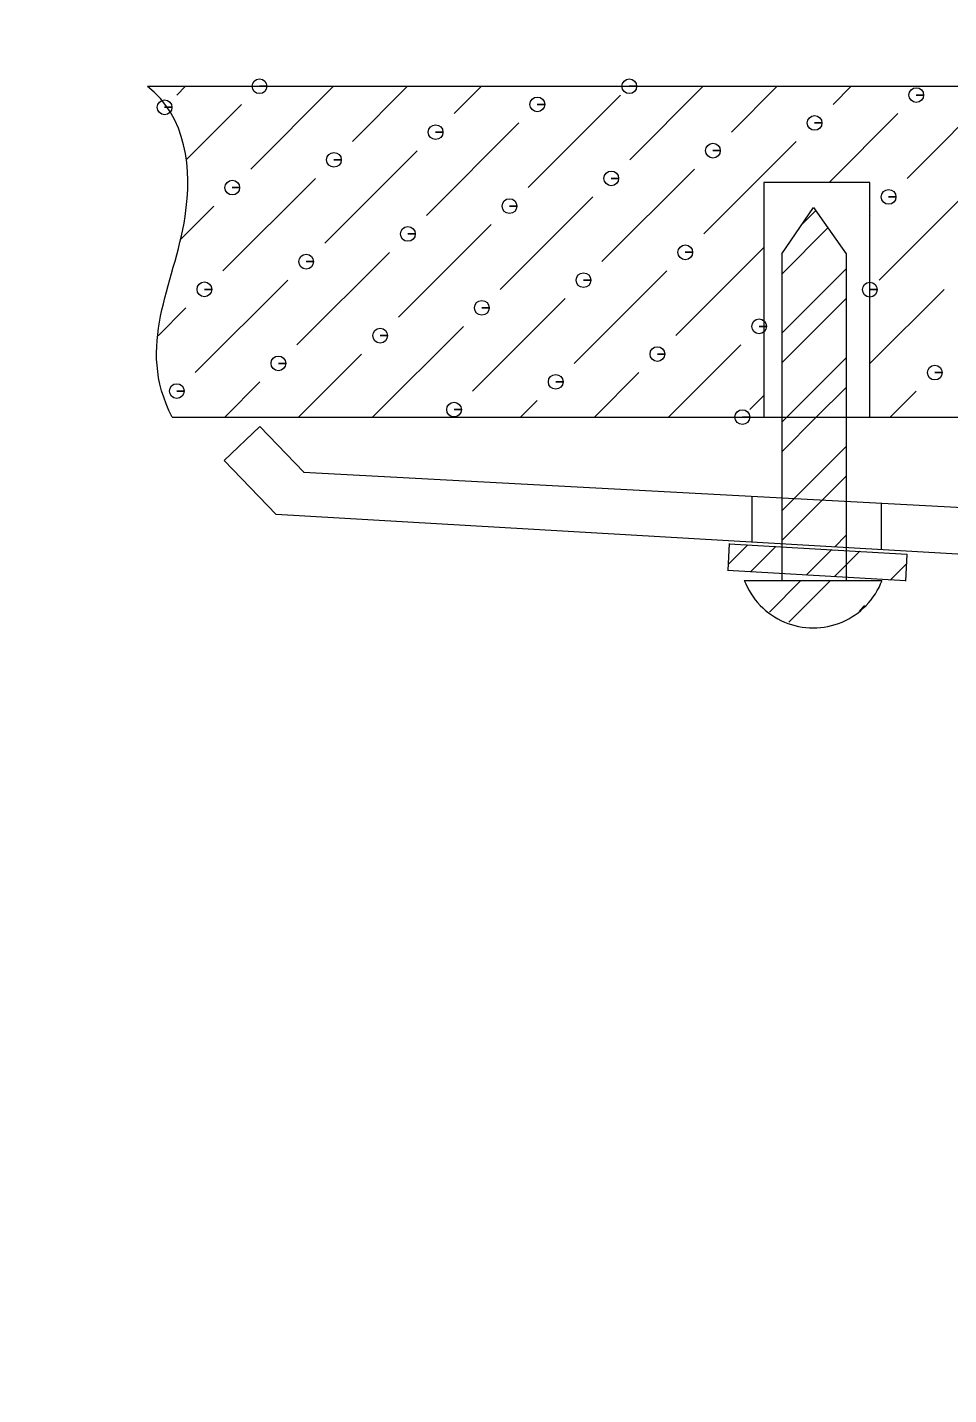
# Model space of a CAD drawing. Header units: millimetres. Extents: x 217 to 1740, y 261 to 1330.
# Drawn here: x 1253.21 to 1280.29, y 719.73 to 759.9 of the extents above; entities that cross this region are included whole.
import ezdxf

# ---------------------------------------------------------------- set-up
doc = ezdxf.new("R2010")
doc.units = ezdxf.units.MM
doc.layers.add('尺寸標注', color=1, linetype='Continuous', lineweight=30)
doc.layers.add('細實線', color=1, linetype='Continuous', lineweight=13)
doc.styles.add('DIM', font='txt.shx', dxfattribs={"width": 0.7, "bigfont": 'chineset.shx'})
doc.dimstyles.new('mm+in(开孔纸尺寸)', dxfattribs={"dimscale": 3, "dimtxt": 3.8, "dimasz": 2, "dimexe": 1.25, "dimexo": 0.625, "dimgap": 2, "dimtad": 1, "dimtxsty": 'DIM', "dimcen": 0, "dimclrd": 256, "dimclre": 256, "dimclrt": 3, "dimadec": 0, "dimazin": 0, "dimtfac": 1, "dimtmove": 0, "dimatfit": 1, "dimfxl": 1, "dimlwd": -1, "dimarcsym": 0})

# ---------------------------------------------------------------- blocks, each defined once
blk = doc.blocks.new('*D32')
at = {"layer": 'Defpoints', "color": 0}
for p in [(1393.921, 906.259), (634.54, 906.095), (1393.921, 506.795)]:
    blk.add_point(p, dxfattribs=at)
at = {"layer": '尺寸標注', "lineweight": -2}
for p, q in [((634.54, 904.22), (634.54, 503.045)), ((1393.921, 904.384), (1393.921, 503.045))]:
    blk.add_line(p, q, dxfattribs=at)
at = {"layer": '尺寸標注'}
blk.add_line((640.54, 506.795), (1387.921, 506.795), dxfattribs=at)
for points in [[(640.54, 507.795), (640.54, 505.795), (634.54, 506.795)], [(1387.921, 505.795), (1387.921, 507.795), (1393.921, 506.795)]]:
    blk.add_solid(points, dxfattribs=at)
at = {"layer": '尺寸標注', "color": 3, "insert": (1014.231, 519.445), "char_height": 11.4, "attachment_point": 5, "style": 'DIM'}
blk.add_mtext('759,38mm [29 7/8"]', dxfattribs=at)
blk = doc.blocks.new('*D33')
at = {"layer": 'Defpoints', "color": 0}
for p in [(1387.567, 906.476), (640.89, 906.095), (1387.567, 549.295)]:
    blk.add_point(p, dxfattribs=at)
at = {"layer": '尺寸標注', "lineweight": -2}
for p, q in [((1387.567, 904.601), (1387.567, 545.545)), ((640.89, 904.22), (640.89, 545.545))]:
    blk.add_line(p, q, dxfattribs=at)
at = {"layer": '尺寸標注'}
blk.add_line((646.89, 549.295), (1381.567, 549.295), dxfattribs=at)
for points in [[(646.89, 550.295), (646.89, 548.295), (640.89, 549.295)], [(1381.567, 548.295), (1381.567, 550.295), (1387.567, 549.295)]]:
    blk.add_solid(points, dxfattribs=at)
at = {"layer": '尺寸標注', "color": 3, "insert": (1013.044, 561.945), "char_height": 11.4, "attachment_point": 5, "style": 'DIM'}
blk.add_mtext('746,68mm [29 3/8"]', dxfattribs=at)
blk = doc.blocks.new('*D41')
at = {"layer": 'Defpoints', "color": 0}
for p in [(1381.22, 906.255), (647.24, 906.036), (1381.22, 599.295)]:
    blk.add_point(p, dxfattribs=at)
at = {"layer": '尺寸標注', "lineweight": -2}
for p, q in [((647.24, 904.161), (647.24, 595.545)), ((1381.22, 904.38), (1381.22, 595.545))]:
    blk.add_line(p, q, dxfattribs=at)
at = {"layer": '尺寸標注'}
blk.add_line((653.24, 599.295), (1375.22, 599.295), dxfattribs=at)
for points in [[(653.24, 600.295), (653.24, 598.295), (647.24, 599.295)], [(1375.22, 598.295), (1375.22, 600.295), (1381.22, 599.295)]]:
    blk.add_solid(points, dxfattribs=at)
at = {"layer": '尺寸標注', "color": 3, "insert": (1014.23, 611.945), "char_height": 11.4, "attachment_point": 5, "style": 'DIM'}
blk.add_mtext('733,98mm [28 7/8"]', dxfattribs=at)
blk = doc.blocks.new('*D49')
at = {"layer": 'Defpoints', "color": 0}
for p in [(1226.941, 1090.241), (1227.274, 665.941), (1520.823, 665.941)]:
    blk.add_point(p, dxfattribs=at)
at = {"layer": '尺寸標注', "lineweight": -2}
for p, q in [((1228.816, 1090.241), (1524.573, 1090.241)), ((1229.149, 665.941), (1524.573, 665.941))]:
    blk.add_line(p, q, dxfattribs=at)
at = {"layer": '尺寸標注'}
blk.add_line((1520.823, 1084.241), (1520.823, 671.941), dxfattribs=at)
for points in [[(1521.823, 1084.241), (1519.823, 1084.241), (1520.823, 1090.241)], [(1519.823, 671.941), (1521.823, 671.941), (1520.823, 665.941)]]:
    blk.add_solid(points, dxfattribs=at)
at = {"layer": '尺寸標注', "color": 3, "insert": (1508.173, 878.091), "char_height": 11.4, "attachment_point": 5, "rotation": 90, "style": 'DIM'}
blk.add_mtext('424,3mm [16 11/16"]', dxfattribs=at)
blk = doc.blocks.new('*D52')
at = {"layer": 'Defpoints', "color": 0}
for p in [(1226.941, 1077.541), (1225.637, 678.641), (1447.823, 678.641)]:
    blk.add_point(p, dxfattribs=at)
at = {"layer": '尺寸標注', "lineweight": -2}
for p, q in [((1228.816, 1077.541), (1451.573, 1077.541)), ((1227.512, 678.641), (1451.573, 678.641))]:
    blk.add_line(p, q, dxfattribs=at)
at = {"layer": '尺寸標注'}
blk.add_line((1447.823, 1071.541), (1447.823, 684.641), dxfattribs=at)
for points in [[(1448.823, 1071.541), (1446.823, 1071.541), (1447.823, 1077.541)], [(1446.823, 684.641), (1448.823, 684.641), (1447.823, 678.641)]]:
    blk.add_solid(points, dxfattribs=at)
at = {"layer": '尺寸標注', "color": 3, "insert": (1435.173, 878.091), "char_height": 11.4, "attachment_point": 5, "rotation": 90, "style": 'DIM'}
blk.add_mtext('398,9mm [15 11/16"]', dxfattribs=at)
blk = doc.blocks.new('*D53')
at = {"layer": 'Defpoints', "color": 0}
for p in [(1226.941, 1083.891), (1225.633, 672.291), (1490.323, 672.291)]:
    blk.add_point(p, dxfattribs=at)
at = {"layer": '尺寸標注', "lineweight": -2}
for p, q in [((1228.816, 1083.891), (1494.073, 1083.891)), ((1227.508, 672.291), (1494.073, 672.291))]:
    blk.add_line(p, q, dxfattribs=at)
at = {"layer": '尺寸標注'}
blk.add_line((1490.323, 1077.891), (1490.323, 678.291), dxfattribs=at)
for points in [[(1491.323, 1077.891), (1489.323, 1077.891), (1490.323, 1083.891)], [(1489.323, 678.291), (1491.323, 678.291), (1490.323, 672.291)]]:
    blk.add_solid(points, dxfattribs=at)
at = {"layer": '尺寸標注', "color": 3, "insert": (1477.673, 878.091), "char_height": 11.4, "attachment_point": 5, "rotation": 90, "style": 'DIM'}
blk.add_mtext('411,6mm [16 3/16"]', dxfattribs=at)

msp = doc.modelspace()

# ---------------------------------------------------------------- linework, layer by layer
at = {"layer": '細實線'}
for points, knots in [([(1260.034, 758.166), (1260.034, 758.166), (1260.251, 758.166), (1260.251, 758.166), (1260.251, 758.166), (1260.251, 758.286), (1260.153, 758.383), (1260.034, 758.383), (1260.034, 758.383), (1259.914, 758.383), (1259.817, 758.286), (1259.817, 758.166), (1259.817, 758.166), (1259.817, 758.047), (1259.914, 757.95), (1260.034, 757.95), (1260.034, 757.95), (1260.153, 757.95), (1260.251, 758.047), (1260.251, 758.166), (1260.251, 758.166), (1260.251, 758.166), (1260.034, 758.166), (1260.034, 758.166)], [0, 0, 0, 0, 0.142857, 0.142857, 0.142857, 0.142857, 0.285714, 0.285714, 0.285714, 0.285714, 0.428571, 0.428571, 0.428571, 0.428571, 0.571429, 0.571429, 0.571429, 0.571429, 0.714286, 0.714286, 0.714286, 0.714286, 1, 1, 1, 1]), ([(1270.902, 758.166), (1270.902, 758.166), (1271.119, 758.166), (1271.119, 758.166), (1271.119, 758.166), (1271.119, 758.286), (1271.022, 758.383), (1270.902, 758.383), (1270.902, 758.383), (1270.783, 758.383), (1270.686, 758.286), (1270.686, 758.166), (1270.686, 758.166), (1270.686, 758.047), (1270.783, 757.95), (1270.902, 757.95), (1270.902, 757.95), (1271.022, 757.95), (1271.119, 758.047), (1271.119, 758.166), (1271.119, 758.166), (1271.119, 758.166), (1270.902, 758.166), (1270.902, 758.166)], [0, 0, 0, 0, 0.142857, 0.142857, 0.142857, 0.142857, 0.285714, 0.285714, 0.285714, 0.285714, 0.428571, 0.428571, 0.428571, 0.428571, 0.571429, 0.571429, 0.571429, 0.571429, 0.714286, 0.714286, 0.714286, 0.714286, 1, 1, 1, 1]), ([(1257.47, 748.447), (1256.374, 750.557), (1257.532, 752.296), (1257.848, 754.337), (1257.848, 754.337), (1258.065, 755.738), (1257.882, 757.283), (1256.74, 758.163)], [0, 0, 0, 0, 0.333333, 0.333333, 0.333333, 0.333333, 1, 1, 1, 1]), ([(1279.337, 757.908), (1279.337, 757.908), (1279.554, 757.908), (1279.554, 757.908), (1279.554, 757.908), (1279.554, 758.027), (1279.457, 758.124), (1279.337, 758.124), (1279.337, 758.124), (1279.218, 758.124), (1279.121, 758.027), (1279.121, 757.908), (1279.121, 757.908), (1279.121, 757.788), (1279.218, 757.691), (1279.337, 757.691), (1279.337, 757.691), (1279.457, 757.691), (1279.554, 757.788), (1279.554, 757.908), (1279.554, 757.908), (1279.554, 757.908), (1279.337, 757.908), (1279.337, 757.908)], [0, 0, 0, 0, 0.142857, 0.142857, 0.142857, 0.142857, 0.285714, 0.285714, 0.285714, 0.285714, 0.428571, 0.428571, 0.428571, 0.428571, 0.571429, 0.571429, 0.571429, 0.571429, 0.714286, 0.714286, 0.714286, 0.714286, 1, 1, 1, 1]), ([(1257.244, 757.549), (1257.244, 757.549), (1257.461, 757.549), (1257.461, 757.549), (1257.461, 757.549), (1257.461, 757.668), (1257.364, 757.766), (1257.244, 757.766), (1257.244, 757.766), (1257.125, 757.766), (1257.028, 757.668), (1257.028, 757.549), (1257.028, 757.549), (1257.028, 757.429), (1257.125, 757.332), (1257.244, 757.332), (1257.244, 757.332), (1257.364, 757.332), (1257.461, 757.429), (1257.461, 757.549), (1257.461, 757.549), (1257.461, 757.549), (1257.244, 757.549), (1257.244, 757.549)], [0, 0, 0, 0, 0.142857, 0.142857, 0.142857, 0.142857, 0.285714, 0.285714, 0.285714, 0.285714, 0.428571, 0.428571, 0.428571, 0.428571, 0.571429, 0.571429, 0.571429, 0.571429, 0.714286, 0.714286, 0.714286, 0.714286, 1, 1, 1, 1]), ([(1268.199, 757.635), (1268.199, 757.635), (1268.416, 757.635), (1268.416, 757.635), (1268.416, 757.635), (1268.416, 757.755), (1268.319, 757.852), (1268.199, 757.852), (1268.199, 757.852), (1268.08, 757.852), (1267.982, 757.755), (1267.982, 757.635), (1267.982, 757.635), (1267.982, 757.516), (1268.08, 757.418), (1268.199, 757.418), (1268.199, 757.418), (1268.319, 757.418), (1268.416, 757.516), (1268.416, 757.635), (1268.416, 757.635), (1268.416, 757.635), (1268.199, 757.635), (1268.199, 757.635)], [0, 0, 0, 0, 0.142857, 0.142857, 0.142857, 0.142857, 0.285714, 0.285714, 0.285714, 0.285714, 0.428571, 0.428571, 0.428571, 0.428571, 0.571429, 0.571429, 0.571429, 0.571429, 0.714286, 0.714286, 0.714286, 0.714286, 1, 1, 1, 1]), ([(1276.348, 757.091), (1276.348, 757.091), (1276.565, 757.091), (1276.565, 757.091), (1276.565, 757.091), (1276.565, 757.211), (1276.468, 757.308), (1276.348, 757.308), (1276.348, 757.308), (1276.229, 757.308), (1276.132, 757.211), (1276.132, 757.091), (1276.132, 757.091), (1276.132, 756.972), (1276.229, 756.874), (1276.348, 756.874), (1276.348, 756.874), (1276.468, 756.874), (1276.565, 756.972), (1276.565, 757.091), (1276.565, 757.091), (1276.565, 757.091), (1276.348, 757.091), (1276.348, 757.091)], [0, 0, 0, 0, 0.142857, 0.142857, 0.142857, 0.142857, 0.285714, 0.285714, 0.285714, 0.285714, 0.428571, 0.428571, 0.428571, 0.428571, 0.571429, 0.571429, 0.571429, 0.571429, 0.714286, 0.714286, 0.714286, 0.714286, 1, 1, 1, 1]), ([(1265.21, 756.819), (1265.21, 756.819), (1265.427, 756.819), (1265.427, 756.819), (1265.427, 756.819), (1265.427, 756.939), (1265.33, 757.036), (1265.21, 757.036), (1265.21, 757.036), (1265.091, 757.036), (1264.993, 756.939), (1264.993, 756.819), (1264.993, 756.819), (1264.993, 756.7), (1265.091, 756.602), (1265.21, 756.602), (1265.21, 756.602), (1265.33, 756.602), (1265.427, 756.7), (1265.427, 756.819), (1265.427, 756.819), (1265.427, 756.819), (1265.21, 756.819), (1265.21, 756.819)], [0, 0, 0, 0, 0.142857, 0.142857, 0.142857, 0.142857, 0.285714, 0.285714, 0.285714, 0.285714, 0.428571, 0.428571, 0.428571, 0.428571, 0.571429, 0.571429, 0.571429, 0.571429, 0.714286, 0.714286, 0.714286, 0.714286, 1, 1, 1, 1]), ([(1273.361, 756.276), (1273.361, 756.276), (1273.578, 756.276), (1273.578, 756.276), (1273.578, 756.276), (1273.578, 756.395), (1273.48, 756.492), (1273.361, 756.492), (1273.361, 756.492), (1273.242, 756.492), (1273.144, 756.395), (1273.144, 756.276), (1273.144, 756.276), (1273.144, 756.156), (1273.242, 756.059), (1273.361, 756.059), (1273.361, 756.059), (1273.48, 756.059), (1273.578, 756.156), (1273.578, 756.276), (1273.578, 756.276), (1273.578, 756.276), (1273.361, 756.276), (1273.361, 756.276)], [0, 0, 0, 0, 0.142857, 0.142857, 0.142857, 0.142857, 0.285714, 0.285714, 0.285714, 0.285714, 0.428571, 0.428571, 0.428571, 0.428571, 0.571429, 0.571429, 0.571429, 0.571429, 0.714286, 0.714286, 0.714286, 0.714286, 1, 1, 1, 1]), ([(1262.22, 756.005), (1262.22, 756.005), (1262.437, 756.005), (1262.437, 756.005), (1262.437, 756.005), (1262.437, 756.125), (1262.34, 756.222), (1262.22, 756.222), (1262.22, 756.222), (1262.101, 756.222), (1262.004, 756.125), (1262.004, 756.005), (1262.004, 756.005), (1262.004, 755.886), (1262.101, 755.789), (1262.22, 755.789), (1262.22, 755.789), (1262.34, 755.789), (1262.437, 755.886), (1262.437, 756.005), (1262.437, 756.005), (1262.437, 756.005), (1262.22, 756.005), (1262.22, 756.005)], [0, 0, 0, 0, 0.142857, 0.142857, 0.142857, 0.142857, 0.285714, 0.285714, 0.285714, 0.285714, 0.428571, 0.428571, 0.428571, 0.428571, 0.571429, 0.571429, 0.571429, 0.571429, 0.714286, 0.714286, 0.714286, 0.714286, 1, 1, 1, 1]), ([(1270.372, 755.461), (1270.372, 755.461), (1270.588, 755.461), (1270.588, 755.461), (1270.588, 755.461), (1270.588, 755.58), (1270.491, 755.678), (1270.372, 755.678), (1270.372, 755.678), (1270.252, 755.678), (1270.155, 755.58), (1270.155, 755.461), (1270.155, 755.461), (1270.155, 755.342), (1270.252, 755.244), (1270.372, 755.244), (1270.372, 755.244), (1270.491, 755.244), (1270.588, 755.342), (1270.588, 755.461), (1270.588, 755.461), (1270.588, 755.461), (1270.372, 755.461), (1270.372, 755.461)], [0, 0, 0, 0, 0.142857, 0.142857, 0.142857, 0.142857, 0.285714, 0.285714, 0.285714, 0.285714, 0.428571, 0.428571, 0.428571, 0.428571, 0.571429, 0.571429, 0.571429, 0.571429, 0.714286, 0.714286, 0.714286, 0.714286, 1, 1, 1, 1]), ([(1259.233, 755.191), (1259.233, 755.191), (1259.45, 755.191), (1259.45, 755.191), (1259.45, 755.191), (1259.45, 755.31), (1259.353, 755.407), (1259.233, 755.407), (1259.233, 755.407), (1259.114, 755.407), (1259.017, 755.31), (1259.017, 755.191), (1259.017, 755.191), (1259.017, 755.071), (1259.114, 754.974), (1259.233, 754.974), (1259.233, 754.974), (1259.353, 754.974), (1259.45, 755.071), (1259.45, 755.191), (1259.45, 755.191), (1259.45, 755.191), (1259.233, 755.191), (1259.233, 755.191)], [0, 0, 0, 0, 0.142857, 0.142857, 0.142857, 0.142857, 0.285714, 0.285714, 0.285714, 0.285714, 0.428571, 0.428571, 0.428571, 0.428571, 0.571429, 0.571429, 0.571429, 0.571429, 0.714286, 0.714286, 0.714286, 0.714286, 1, 1, 1, 1]), ([(1267.382, 754.646), (1267.382, 754.646), (1267.599, 754.646), (1267.599, 754.646), (1267.599, 754.646), (1267.599, 754.766), (1267.502, 754.863), (1267.382, 754.863), (1267.382, 754.863), (1267.263, 754.863), (1267.165, 754.766), (1267.165, 754.646), (1267.165, 754.646), (1267.165, 754.527), (1267.263, 754.429), (1267.382, 754.429), (1267.382, 754.429), (1267.502, 754.429), (1267.599, 754.527), (1267.599, 754.646), (1267.599, 754.646), (1267.599, 754.646), (1267.382, 754.646), (1267.382, 754.646)], [0, 0, 0, 0, 0.142857, 0.142857, 0.142857, 0.142857, 0.285714, 0.285714, 0.285714, 0.285714, 0.428571, 0.428571, 0.428571, 0.428571, 0.571429, 0.571429, 0.571429, 0.571429, 0.714286, 0.714286, 0.714286, 0.714286, 1, 1, 1, 1]), ([(1278.523, 754.918), (1278.523, 754.918), (1278.74, 754.918), (1278.74, 754.918), (1278.74, 754.918), (1278.74, 755.038), (1278.642, 755.135), (1278.523, 755.135), (1278.523, 755.135), (1278.403, 755.135), (1278.306, 755.038), (1278.306, 754.918), (1278.306, 754.918), (1278.306, 754.799), (1278.403, 754.701), (1278.523, 754.701), (1278.523, 754.701), (1278.642, 754.701), (1278.74, 754.799), (1278.74, 754.918), (1278.74, 754.918), (1278.74, 754.918), (1278.523, 754.918), (1278.523, 754.918)], [0, 0, 0, 0, 0.142857, 0.142857, 0.142857, 0.142857, 0.285714, 0.285714, 0.285714, 0.285714, 0.428571, 0.428571, 0.428571, 0.428571, 0.571429, 0.571429, 0.571429, 0.571429, 0.714286, 0.714286, 0.714286, 0.714286, 1, 1, 1, 1]), ([(1264.395, 753.831), (1264.395, 753.831), (1264.612, 753.831), (1264.612, 753.831), (1264.612, 753.831), (1264.612, 753.95), (1264.514, 754.048), (1264.395, 754.048), (1264.395, 754.048), (1264.275, 754.048), (1264.178, 753.95), (1264.178, 753.831), (1264.178, 753.831), (1264.178, 753.712), (1264.275, 753.614), (1264.395, 753.614), (1264.395, 753.614), (1264.514, 753.614), (1264.612, 753.712), (1264.612, 753.831), (1264.612, 753.831), (1264.612, 753.831), (1264.395, 753.831), (1264.395, 753.831)], [0, 0, 0, 0, 0.142857, 0.142857, 0.142857, 0.142857, 0.285714, 0.285714, 0.285714, 0.285714, 0.428571, 0.428571, 0.428571, 0.428571, 0.571429, 0.571429, 0.571429, 0.571429, 0.714286, 0.714286, 0.714286, 0.714286, 1, 1, 1, 1]), ([(1261.406, 753.016), (1261.406, 753.016), (1261.623, 753.016), (1261.623, 753.016), (1261.623, 753.016), (1261.623, 753.136), (1261.525, 753.233), (1261.406, 753.233), (1261.406, 753.233), (1261.286, 753.233), (1261.189, 753.136), (1261.189, 753.016), (1261.189, 753.016), (1261.189, 752.897), (1261.286, 752.799), (1261.406, 752.799), (1261.406, 752.799), (1261.525, 752.799), (1261.623, 752.897), (1261.623, 753.016), (1261.623, 753.016), (1261.623, 753.016), (1261.406, 753.016), (1261.406, 753.016)], [0, 0, 0, 0, 0.142857, 0.142857, 0.142857, 0.142857, 0.285714, 0.285714, 0.285714, 0.285714, 0.428571, 0.428571, 0.428571, 0.428571, 0.571429, 0.571429, 0.571429, 0.571429, 0.714286, 0.714286, 0.714286, 0.714286, 1, 1, 1, 1]), ([(1272.546, 753.289), (1272.546, 753.289), (1272.763, 753.289), (1272.763, 753.289), (1272.763, 753.289), (1272.763, 753.408), (1272.666, 753.505), (1272.546, 753.505), (1272.546, 753.505), (1272.427, 753.505), (1272.329, 753.408), (1272.329, 753.289), (1272.329, 753.289), (1272.329, 753.169), (1272.427, 753.072), (1272.546, 753.072), (1272.546, 753.072), (1272.666, 753.072), (1272.763, 753.169), (1272.763, 753.289), (1272.763, 753.289), (1272.763, 753.289), (1272.546, 753.289), (1272.546, 753.289)], [0, 0, 0, 0, 0.142857, 0.142857, 0.142857, 0.142857, 0.285714, 0.285714, 0.285714, 0.285714, 0.428571, 0.428571, 0.428571, 0.428571, 0.571429, 0.571429, 0.571429, 0.571429, 0.714286, 0.714286, 0.714286, 0.714286, 1, 1, 1, 1]), ([(1258.416, 752.201), (1258.416, 752.201), (1258.633, 752.201), (1258.633, 752.201), (1258.633, 752.201), (1258.633, 752.321), (1258.536, 752.418), (1258.416, 752.418), (1258.416, 752.418), (1258.297, 752.418), (1258.2, 752.321), (1258.2, 752.201), (1258.2, 752.201), (1258.2, 752.082), (1258.297, 751.985), (1258.416, 751.985), (1258.416, 751.985), (1258.536, 751.985), (1258.633, 752.082), (1258.633, 752.201), (1258.633, 752.201), (1258.633, 752.201), (1258.416, 752.201), (1258.416, 752.201)], [0, 0, 0, 0, 0.142857, 0.142857, 0.142857, 0.142857, 0.285714, 0.285714, 0.285714, 0.285714, 0.428571, 0.428571, 0.428571, 0.428571, 0.571429, 0.571429, 0.571429, 0.571429, 0.714286, 0.714286, 0.714286, 0.714286, 1, 1, 1, 1]), ([(1269.557, 752.472), (1269.557, 752.472), (1269.773, 752.472), (1269.773, 752.472), (1269.773, 752.472), (1269.773, 752.591), (1269.676, 752.689), (1269.557, 752.689), (1269.557, 752.689), (1269.437, 752.689), (1269.34, 752.591), (1269.34, 752.472), (1269.34, 752.472), (1269.34, 752.353), (1269.437, 752.255), (1269.557, 752.255), (1269.557, 752.255), (1269.676, 752.255), (1269.773, 752.353), (1269.773, 752.472), (1269.773, 752.472), (1269.773, 752.472), (1269.557, 752.472), (1269.557, 752.472)], [0, 0, 0, 0, 0.142857, 0.142857, 0.142857, 0.142857, 0.285714, 0.285714, 0.285714, 0.285714, 0.428571, 0.428571, 0.428571, 0.428571, 0.571429, 0.571429, 0.571429, 0.571429, 0.714286, 0.714286, 0.714286, 0.714286, 1, 1, 1, 1]), ([(1277.971, 752.193), (1277.971, 752.193), (1278.188, 752.193), (1278.188, 752.193), (1278.188, 752.193), (1278.188, 752.312), (1278.091, 752.41), (1277.971, 752.41), (1277.971, 752.41), (1277.852, 752.41), (1277.754, 752.312), (1277.754, 752.193), (1277.754, 752.193), (1277.754, 752.073), (1277.852, 751.976), (1277.971, 751.976), (1277.971, 751.976), (1278.091, 751.976), (1278.188, 752.073), (1278.188, 752.193), (1278.188, 752.193), (1278.188, 752.193), (1277.971, 752.193), (1277.971, 752.193)], [0, 0, 0, 0, 0.142857, 0.142857, 0.142857, 0.142857, 0.285714, 0.285714, 0.285714, 0.285714, 0.428571, 0.428571, 0.428571, 0.428571, 0.571429, 0.571429, 0.571429, 0.571429, 0.714286, 0.714286, 0.714286, 0.714286, 1, 1, 1, 1]), ([(1266.569, 751.659), (1266.569, 751.659), (1266.786, 751.659), (1266.786, 751.659), (1266.786, 751.659), (1266.786, 751.778), (1266.689, 751.876), (1266.569, 751.876), (1266.569, 751.876), (1266.45, 751.876), (1266.353, 751.778), (1266.353, 751.659), (1266.353, 751.659), (1266.353, 751.539), (1266.45, 751.442), (1266.569, 751.442), (1266.569, 751.442), (1266.689, 751.442), (1266.786, 751.539), (1266.786, 751.659), (1266.786, 751.659), (1266.786, 751.659), (1266.569, 751.659), (1266.569, 751.659)], [0, 0, 0, 0, 0.142857, 0.142857, 0.142857, 0.142857, 0.285714, 0.285714, 0.285714, 0.285714, 0.428571, 0.428571, 0.428571, 0.428571, 0.571429, 0.571429, 0.571429, 0.571429, 0.714286, 0.714286, 0.714286, 0.714286, 1, 1, 1, 1]), ([(1274.718, 751.114), (1274.718, 751.114), (1274.935, 751.114), (1274.935, 751.114), (1274.935, 751.114), (1274.935, 751.234), (1274.838, 751.331), (1274.718, 751.331), (1274.718, 751.331), (1274.599, 751.331), (1274.502, 751.234), (1274.502, 751.114), (1274.502, 751.114), (1274.502, 750.995), (1274.599, 750.897), (1274.718, 750.897), (1274.718, 750.897), (1274.838, 750.897), (1274.935, 750.995), (1274.935, 751.114), (1274.935, 751.114), (1274.935, 751.114), (1274.718, 751.114), (1274.718, 751.114)], [0, 0, 0, 0, 0.142857, 0.142857, 0.142857, 0.142857, 0.285714, 0.285714, 0.285714, 0.285714, 0.428571, 0.428571, 0.428571, 0.428571, 0.571429, 0.571429, 0.571429, 0.571429, 0.714286, 0.714286, 0.714286, 0.714286, 1, 1, 1, 1]), ([(1263.58, 750.842), (1263.58, 750.842), (1263.797, 750.842), (1263.797, 750.842), (1263.797, 750.842), (1263.797, 750.961), (1263.7, 751.059), (1263.58, 751.059), (1263.58, 751.059), (1263.461, 751.059), (1263.363, 750.961), (1263.363, 750.842), (1263.363, 750.842), (1263.363, 750.723), (1263.461, 750.625), (1263.58, 750.625), (1263.58, 750.625), (1263.7, 750.625), (1263.797, 750.723), (1263.797, 750.842), (1263.797, 750.842), (1263.797, 750.842), (1263.58, 750.842), (1263.58, 750.842)], [0, 0, 0, 0, 0.142857, 0.142857, 0.142857, 0.142857, 0.285714, 0.285714, 0.285714, 0.285714, 0.428571, 0.428571, 0.428571, 0.428571, 0.571429, 0.571429, 0.571429, 0.571429, 0.714286, 0.714286, 0.714286, 0.714286, 1, 1, 1, 1]), ([(1271.729, 750.299), (1271.729, 750.299), (1271.946, 750.299), (1271.946, 750.299), (1271.946, 750.299), (1271.946, 750.419), (1271.849, 750.516), (1271.729, 750.516), (1271.729, 750.516), (1271.61, 750.516), (1271.513, 750.419), (1271.513, 750.299), (1271.513, 750.299), (1271.513, 750.18), (1271.61, 750.082), (1271.729, 750.082), (1271.729, 750.082), (1271.849, 750.082), (1271.946, 750.18), (1271.946, 750.299), (1271.946, 750.299), (1271.946, 750.299), (1271.729, 750.299), (1271.729, 750.299)], [0, 0, 0, 0, 0.142857, 0.142857, 0.142857, 0.142857, 0.285714, 0.285714, 0.285714, 0.285714, 0.428571, 0.428571, 0.428571, 0.428571, 0.571429, 0.571429, 0.571429, 0.571429, 0.714286, 0.714286, 0.714286, 0.714286, 1, 1, 1, 1]), ([(1260.591, 750.027), (1260.591, 750.027), (1260.808, 750.027), (1260.808, 750.027), (1260.808, 750.027), (1260.808, 750.146), (1260.71, 750.243), (1260.591, 750.243), (1260.591, 750.243), (1260.471, 750.243), (1260.374, 750.146), (1260.374, 750.027), (1260.374, 750.027), (1260.374, 749.907), (1260.471, 749.81), (1260.591, 749.81), (1260.591, 749.81), (1260.71, 749.81), (1260.808, 749.907), (1260.808, 750.027), (1260.808, 750.027), (1260.808, 750.027), (1260.591, 750.027), (1260.591, 750.027)], [0, 0, 0, 0, 0.142857, 0.142857, 0.142857, 0.142857, 0.285714, 0.285714, 0.285714, 0.285714, 0.428571, 0.428571, 0.428571, 0.428571, 0.571429, 0.571429, 0.571429, 0.571429, 0.714286, 0.714286, 0.714286, 0.714286, 1, 1, 1, 1]), ([(1279.882, 749.757), (1279.882, 749.757), (1280.099, 749.757), (1280.099, 749.757), (1280.099, 749.757), (1280.099, 749.876), (1280.002, 749.973), (1279.882, 749.973), (1279.882, 749.973), (1279.763, 749.973), (1279.666, 749.876), (1279.666, 749.757), (1279.666, 749.757), (1279.666, 749.637), (1279.763, 749.54), (1279.882, 749.54), (1279.882, 749.54), (1280.002, 749.54), (1280.099, 749.637), (1280.099, 749.757), (1280.099, 749.757), (1280.099, 749.757), (1279.882, 749.757), (1279.882, 749.757)], [0, 0, 0, 0, 0.142857, 0.142857, 0.142857, 0.142857, 0.285714, 0.285714, 0.285714, 0.285714, 0.428571, 0.428571, 0.428571, 0.428571, 0.571429, 0.571429, 0.571429, 0.571429, 0.714286, 0.714286, 0.714286, 0.714286, 1, 1, 1, 1]), ([(1268.742, 749.484), (1268.742, 749.484), (1268.959, 749.484), (1268.959, 749.484), (1268.959, 749.484), (1268.959, 749.604), (1268.861, 749.701), (1268.742, 749.701), (1268.742, 749.701), (1268.623, 749.701), (1268.525, 749.604), (1268.525, 749.484), (1268.525, 749.484), (1268.525, 749.365), (1268.623, 749.268), (1268.742, 749.268), (1268.742, 749.268), (1268.861, 749.268), (1268.959, 749.365), (1268.959, 749.484), (1268.959, 749.484), (1268.959, 749.484), (1268.742, 749.484), (1268.742, 749.484)], [0, 0, 0, 0, 0.142857, 0.142857, 0.142857, 0.142857, 0.285714, 0.285714, 0.285714, 0.285714, 0.428571, 0.428571, 0.428571, 0.428571, 0.571429, 0.571429, 0.571429, 0.571429, 0.714286, 0.714286, 0.714286, 0.714286, 1, 1, 1, 1]), ([(1257.604, 749.212), (1257.604, 749.212), (1257.82, 749.212), (1257.82, 749.212), (1257.82, 749.212), (1257.82, 749.331), (1257.723, 749.429), (1257.604, 749.429), (1257.604, 749.429), (1257.484, 749.429), (1257.387, 749.331), (1257.387, 749.212), (1257.387, 749.212), (1257.387, 749.093), (1257.484, 748.995), (1257.604, 748.995), (1257.604, 748.995), (1257.723, 748.995), (1257.82, 749.093), (1257.82, 749.212), (1257.82, 749.212), (1257.82, 749.212), (1257.604, 749.212), (1257.604, 749.212)], [0, 0, 0, 0, 0.142857, 0.142857, 0.142857, 0.142857, 0.285714, 0.285714, 0.285714, 0.285714, 0.428571, 0.428571, 0.428571, 0.428571, 0.571429, 0.571429, 0.571429, 0.571429, 0.714286, 0.714286, 0.714286, 0.714286, 1, 1, 1, 1]), ([(1265.753, 748.669), (1265.753, 748.669), (1265.969, 748.669), (1265.969, 748.669), (1265.969, 748.669), (1265.969, 748.789), (1265.872, 748.886), (1265.753, 748.886), (1265.753, 748.886), (1265.633, 748.886), (1265.536, 748.789), (1265.536, 748.669), (1265.536, 748.669), (1265.536, 748.55), (1265.633, 748.453), (1265.753, 748.453), (1265.753, 748.453), (1265.872, 748.453), (1265.969, 748.55), (1265.969, 748.669), (1265.969, 748.669), (1265.969, 748.669), (1265.753, 748.669), (1265.753, 748.669)], [0, 0, 0, 0, 0.142857, 0.142857, 0.142857, 0.142857, 0.285714, 0.285714, 0.285714, 0.285714, 0.428571, 0.428571, 0.428571, 0.428571, 0.571429, 0.571429, 0.571429, 0.571429, 0.714286, 0.714286, 0.714286, 0.714286, 1, 1, 1, 1]), ([(1274.226, 748.448), (1274.226, 748.448), (1274.443, 748.448), (1274.443, 748.448), (1274.443, 748.448), (1274.443, 748.567), (1274.346, 748.665), (1274.226, 748.665), (1274.226, 748.665), (1274.107, 748.665), (1274.009, 748.567), (1274.009, 748.448), (1274.009, 748.448), (1274.009, 748.328), (1274.107, 748.231), (1274.226, 748.231), (1274.226, 748.231), (1274.346, 748.231), (1274.443, 748.328), (1274.443, 748.448), (1274.443, 748.448), (1274.443, 748.448), (1274.226, 748.448), (1274.226, 748.448)], [0, 0, 0, 0, 0.142857, 0.142857, 0.142857, 0.142857, 0.285714, 0.285714, 0.285714, 0.285714, 0.428571, 0.428571, 0.428571, 0.428571, 0.571429, 0.571429, 0.571429, 0.571429, 0.714286, 0.714286, 0.714286, 0.714286, 1, 1, 1, 1]), ([(1274.283, 743.648), (1274.494, 743.098), (1274.919, 742.657), (1275.461, 742.429), (1275.461, 742.429), (1276.002, 742.2), (1276.612, 742.2), (1277.155, 742.429), (1277.155, 742.429), (1277.696, 742.657), (1278.121, 743.098), (1278.331, 743.648)], [0, 0, 0, 0, 0.25, 0.25, 0.25, 0.25, 0.5, 0.5, 0.5, 0.5, 1, 1, 1, 1])]:
    msp.add_open_spline(points, degree=3, knots=knots, dxfattribs=at)
for points in [[(1300.514, 758.162), (1300.514, 758.162), (1256.74, 758.162), (1256.74, 758.162)], [(1257.604, 757.907), (1257.604, 757.907), (1257.862, 758.166), (1257.862, 758.166)], [(1259.776, 755.733), (1259.776, 755.733), (1262.208, 758.166), (1262.208, 758.166)], [(1262.765, 756.547), (1262.765, 756.547), (1264.383, 758.166), (1264.383, 758.166)], [(1265.753, 757.363), (1265.753, 757.363), (1266.555, 758.166), (1266.555, 758.166)], [(1270.916, 756.005), (1270.916, 756.005), (1273.076, 758.166), (1273.076, 758.166)], [(1273.904, 756.818), (1273.904, 756.818), (1275.249, 758.166), (1275.249, 758.166)], [(1276.893, 757.635), (1276.893, 757.635), (1277.424, 758.166), (1277.424, 758.166)], [(1279.067, 755.46), (1279.067, 755.46), (1281.77, 758.166), (1281.77, 758.166)], [(1257.881, 756.01), (1257.881, 756.01), (1259.504, 757.635), (1259.504, 757.635)], [(1267.927, 755.19), (1267.927, 755.19), (1270.644, 757.907), (1270.644, 757.907)], [(1276.773, 755.341), (1276.773, 755.341), (1278.795, 757.363), (1278.795, 757.363)], [(1264.938, 754.373), (1264.938, 754.373), (1267.655, 757.091), (1267.655, 757.091)], [(1273.089, 753.831), (1273.089, 753.831), (1275.806, 756.547), (1275.806, 756.547)], [(1261.95, 753.56), (1261.95, 753.56), (1264.667, 756.275), (1264.667, 756.275)], [(1270.099, 753.016), (1270.099, 753.016), (1272.818, 755.733), (1272.818, 755.733)], [(1258.961, 752.743), (1258.961, 752.743), (1261.678, 755.46), (1261.678, 755.46)], [(1277.97, 755.341), (1277.97, 755.341), (1274.857, 755.341), (1274.857, 755.341)], [(1274.859, 755.339), (1274.859, 755.339), (1274.859, 748.445), (1274.859, 748.445)], [(1277.97, 748.447), (1277.97, 748.447), (1277.97, 755.341), (1277.97, 755.341)], [(1278.25, 752.472), (1278.25, 752.472), (1280.967, 755.19), (1280.967, 755.19)], [(1267.112, 752.201), (1267.112, 752.201), (1269.829, 754.918), (1269.829, 754.918)], [(1257.699, 753.656), (1257.699, 753.656), (1258.689, 754.646), (1258.689, 754.646)], [(1275.382, 753.246), (1275.382, 753.246), (1276.316, 754.604), (1276.316, 754.604)], [(1275.984, 754.119), (1275.984, 754.119), (1276.38, 754.514), (1276.38, 754.514)], [(1276.319, 754.602), (1276.319, 754.602), (1277.276, 753.245), (1277.276, 753.245)], [(1277.971, 754.366), (1277.971, 754.366), (1277.98, 754.373), (1277.98, 754.373)], [(1264.123, 751.386), (1264.123, 751.386), (1266.84, 754.103), (1266.84, 754.103)], [(1275.384, 752.648), (1275.384, 752.648), (1276.74, 754.004), (1276.74, 754.004)], [(1261.133, 750.571), (1261.133, 750.571), (1263.853, 753.288), (1263.853, 753.288)], [(1272.274, 750.841), (1272.274, 750.841), (1274.859, 753.429), (1274.859, 753.429)], [(1275.382, 753.246), (1275.382, 753.246), (1275.382, 743.649), (1275.382, 743.649)], [(1277.276, 753.245), (1277.276, 753.245), (1277.276, 743.648), (1277.276, 743.648)], [(1269.285, 750.027), (1269.285, 750.027), (1272.001, 752.743), (1272.001, 752.743)], [(1275.384, 750.911), (1275.384, 750.911), (1277.274, 752.801), (1277.274, 752.801)], [(1258.146, 749.756), (1258.146, 749.756), (1260.863, 752.471), (1260.863, 752.471)], [(1266.297, 749.211), (1266.297, 749.211), (1269.014, 751.928), (1269.014, 751.928)], [(1275.384, 750.041), (1275.384, 750.041), (1277.274, 751.931), (1277.274, 751.931)], [(1277.971, 750.019), (1277.971, 750.019), (1280.153, 752.201), (1280.153, 752.201)], [(1257.054, 750.838), (1257.054, 750.838), (1257.874, 751.658), (1257.874, 751.658)], [(1263.358, 748.447), (1263.358, 748.447), (1266.025, 751.114), (1266.025, 751.114)], [(1272.052, 748.447), (1272.052, 748.447), (1274.176, 750.571), (1274.176, 750.571)], [(1261.184, 748.447), (1261.184, 748.447), (1263.036, 750.299), (1263.036, 750.299)], [(1275.529, 748.447), (1275.529, 748.447), (1277.274, 750.193), (1277.274, 750.193)], [(1269.879, 748.447), (1269.879, 748.447), (1271.187, 749.756), (1271.187, 749.756)], [(1259.011, 748.447), (1259.011, 748.447), (1260.048, 749.484), (1260.048, 749.484)], [(1276.399, 748.447), (1276.399, 748.447), (1277.274, 749.323), (1277.274, 749.323)], [(1278.573, 748.447), (1278.573, 748.447), (1279.337, 749.211), (1279.337, 749.211)], [(1267.705, 748.447), (1267.705, 748.447), (1268.199, 748.941), (1268.199, 748.941)], [(1274.448, 748.669), (1274.448, 748.669), (1274.859, 749.082), (1274.859, 749.082)], [(1257.468, 748.447), (1257.468, 748.447), (1302.135, 748.447), (1302.135, 748.447)], [(1275.384, 748.301), (1275.384, 748.301), (1275.53, 748.447), (1275.53, 748.447)], [(1275.384, 747.431), (1275.384, 747.431), (1276.399, 748.447), (1276.399, 748.447)], [(1260.041, 748.175), (1260.041, 748.175), (1258.999, 747.171), (1258.999, 747.171)], [(1261.333, 746.833), (1261.333, 746.833), (1260.04, 748.176), (1260.04, 748.176)], [(1275.752, 746.061), (1275.752, 746.061), (1277.276, 747.584), (1277.276, 747.584)], [(1258.997, 747.171), (1258.997, 747.171), (1260.525, 745.584), (1260.525, 745.584)], [(1261.331, 746.831), (1261.331, 746.831), (1291.853, 745.196), (1291.853, 745.196)], [(1276.577, 746.016), (1276.577, 746.016), (1277.276, 746.715), (1277.276, 746.715)], [(1274.504, 746.126), (1274.504, 746.126), (1274.504, 744.77), (1274.504, 744.77)], [(1275.384, 745.693), (1275.384, 745.693), (1275.752, 746.061), (1275.752, 746.061)], [(1275.384, 744.823), (1275.384, 744.823), (1276.577, 746.016), (1276.577, 746.016)], [(1278.306, 745.924), (1278.306, 745.924), (1278.306, 744.551), (1278.306, 744.551)], [(1292.501, 743.724), (1292.501, 743.724), (1260.523, 745.586), (1260.523, 745.586)], [(1273.841, 744.731), (1273.841, 744.731), (1273.796, 743.941), (1273.796, 743.941)], [(1273.805, 744.114), (1273.805, 744.114), (1274.389, 744.698), (1274.389, 744.698)], [(1273.84, 744.728), (1273.84, 744.728), (1279.064, 744.424), (1279.064, 744.424)], [(1276.929, 744.631), (1276.929, 744.631), (1277.276, 744.976), (1277.276, 744.976)], [(1274.462, 743.901), (1274.462, 743.901), (1275.211, 744.652), (1275.211, 744.652)], [(1276.105, 743.807), (1276.105, 743.807), (1276.855, 744.556), (1276.855, 744.556)], [(1277.276, 744.107), (1277.276, 744.107), (1277.677, 744.507), (1277.677, 744.507)], [(1279.064, 744.424), (1279.064, 744.424), (1279.019, 743.633), (1279.019, 743.633)], [(1279.017, 743.635), (1279.017, 743.635), (1273.792, 743.939), (1273.792, 743.939)], [(1276.928, 743.759), (1276.928, 743.759), (1277.276, 744.107), (1277.276, 744.107)], [(1278.571, 743.663), (1278.571, 743.663), (1279.048, 744.14), (1279.048, 744.14)], [(1274.282, 743.648), (1274.282, 743.648), (1278.329, 743.648), (1278.329, 743.648)], [(1275.022, 742.722), (1275.022, 742.722), (1275.948, 743.648), (1275.948, 743.648)], [(1275.592, 742.423), (1275.592, 742.423), (1276.818, 743.648), (1276.818, 743.648)], [(1277.67, 742.762), (1277.67, 742.762), (1277.819, 742.91), (1277.819, 742.91)]]:
    msp.add_open_spline(points, degree=3, dxfattribs=at)

# ---------------------------------------------------------------- dimensions: what is measured, and where the dimension line sits
at = {"layer": '尺寸標注'}
for base, p1, p2, picture, middle in [((1520.823, 665.941), (1226.941, 1090.241), (1227.274, 665.941), '*D49', (1520.823, 878.091)), ((1490.323, 672.291), (1226.941, 1083.891), (1225.633, 672.291), '*D53', (1490.323, 878.091)), ((1447.823, 678.641), (1226.941, 1077.541), (1225.637, 678.641), '*D52', (1447.823, 878.091))]:
    dim = msp.add_linear_dim(base=base, p1=p1, p2=p2, angle=90, dimstyle='mm+in(开孔纸尺寸)', override={"dimpost": 'mm', "dimtofl": 0}, dxfattribs=at)
    dim.commit()
    dim.dimension.update_dxf_attribs({"geometry": picture, "text_midpoint": middle, "dimtype": 160})
for base, p1, p2, picture, middle in [((1393.921, 506.795), (634.54, 906.095), (1393.921, 906.259), '*D32', (1014.231, 506.795)), ((1387.567, 549.295), (640.89, 906.095), (1387.567, 906.476), '*D33', (1013.044, 549.295))]:
    dim = msp.add_linear_dim(base=base, p1=p1, p2=p2, dimstyle='mm+in(开孔纸尺寸)', override={"dimpost": 'mm', "dimtofl": 0}, dxfattribs=at)
    dim.commit()
    dim.dimension.update_dxf_attribs({"geometry": picture, "text_midpoint": middle, "dimtype": 160})
dim = msp.add_linear_dim(base=(1381.22, 599.295), p1=(647.24, 906.036), p2=(1381.22, 906.255), dimstyle='mm+in(开孔纸尺寸)', override={"dimpost": 'mm', "dimtofl": 0}, dxfattribs=at)
dim.commit()
dim.dimension.update_dxf_attribs({"geometry": '*D41', "text_midpoint": (1014.23, 611.945)})

doc.saveas('drawing.dxf')
